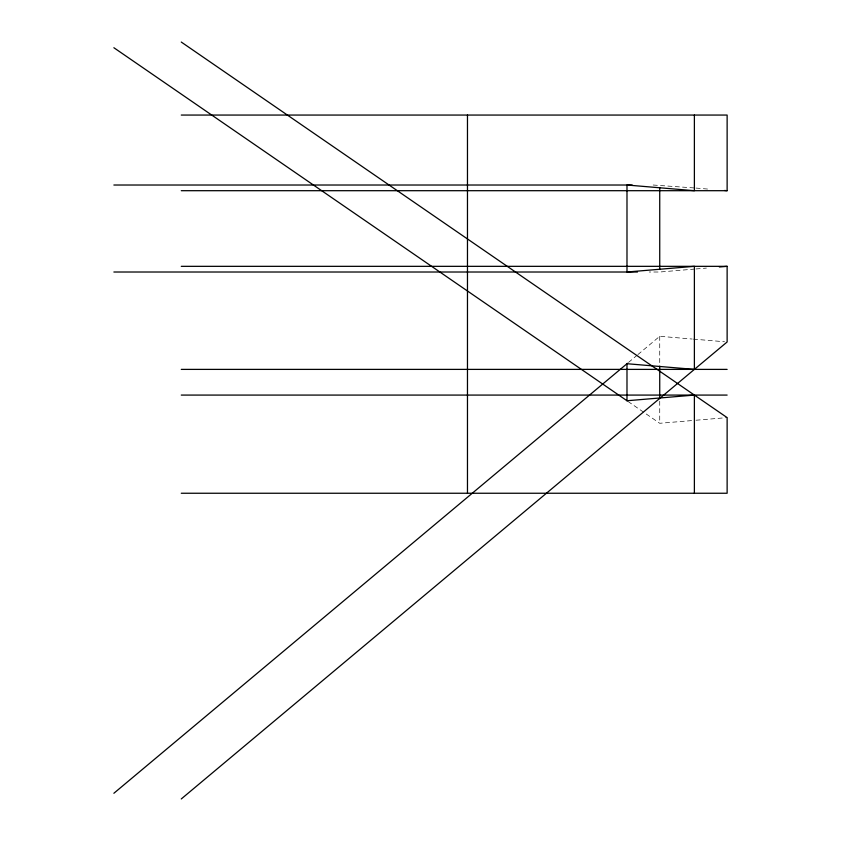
<?xml version="1.0" encoding="UTF-8"?>
<svg xmlns="http://www.w3.org/2000/svg" width="841" height="841" viewBox="0 0 841 841"><rect width="100%" height="100%" fill="white"/><g stroke="black" fill="none" stroke-linecap="round" stroke-linejoin="round"><path stroke-width="0.63" stroke-dasharray="4.21 3.15" d="M628.511 362.439L636.91 355.407M637.899 354.576L659.733 336.295L692.132 339.028M694.729 269.067L659.733 272.011L649.241 272.011M696.022 268.952L706.398 268.079M628.038 401.472L659.733 423.286L694.729 420.342M696.022 420.227L727.129 417.609M653.173 185.02L694.729 187.974M696.022 188.079L710.288 189.278M693.436 339.133L724.543 341.751M659.733 336.295L659.733 364.857M659.733 401.21L659.733 423.286"/><path stroke-width="1.26" d="M113.871 793.273L627.512 363.28M181.267 798.95L727.129 341.972L727.129 266.334L181.267 266.334M719.36 266.986L727.129 266.334M181.267 115.059L727.129 115.059L727.129 190.697L181.267 190.697M113.871 185.02L632.222 185.02M113.871 272.011L637.467 272.011M181.267 369.388L727.129 369.388M181.267 395.081L727.129 395.081M181.267 493.246L727.129 493.246L727.129 417.609L181.267 42.05M724.543 190.476L727.129 190.697M113.871 47.727L627.312 400.968M694.382 115.059L694.382 190.697L626.987 185.02L626.987 272.011L694.382 266.334L694.382 369.388L626.987 363.722L626.987 400.747L694.382 395.081L694.382 493.246M659.733 187.617L659.733 269.414M659.733 366.161L659.733 398.613M467.47 115.059L467.47 493.246"/></g></svg>
